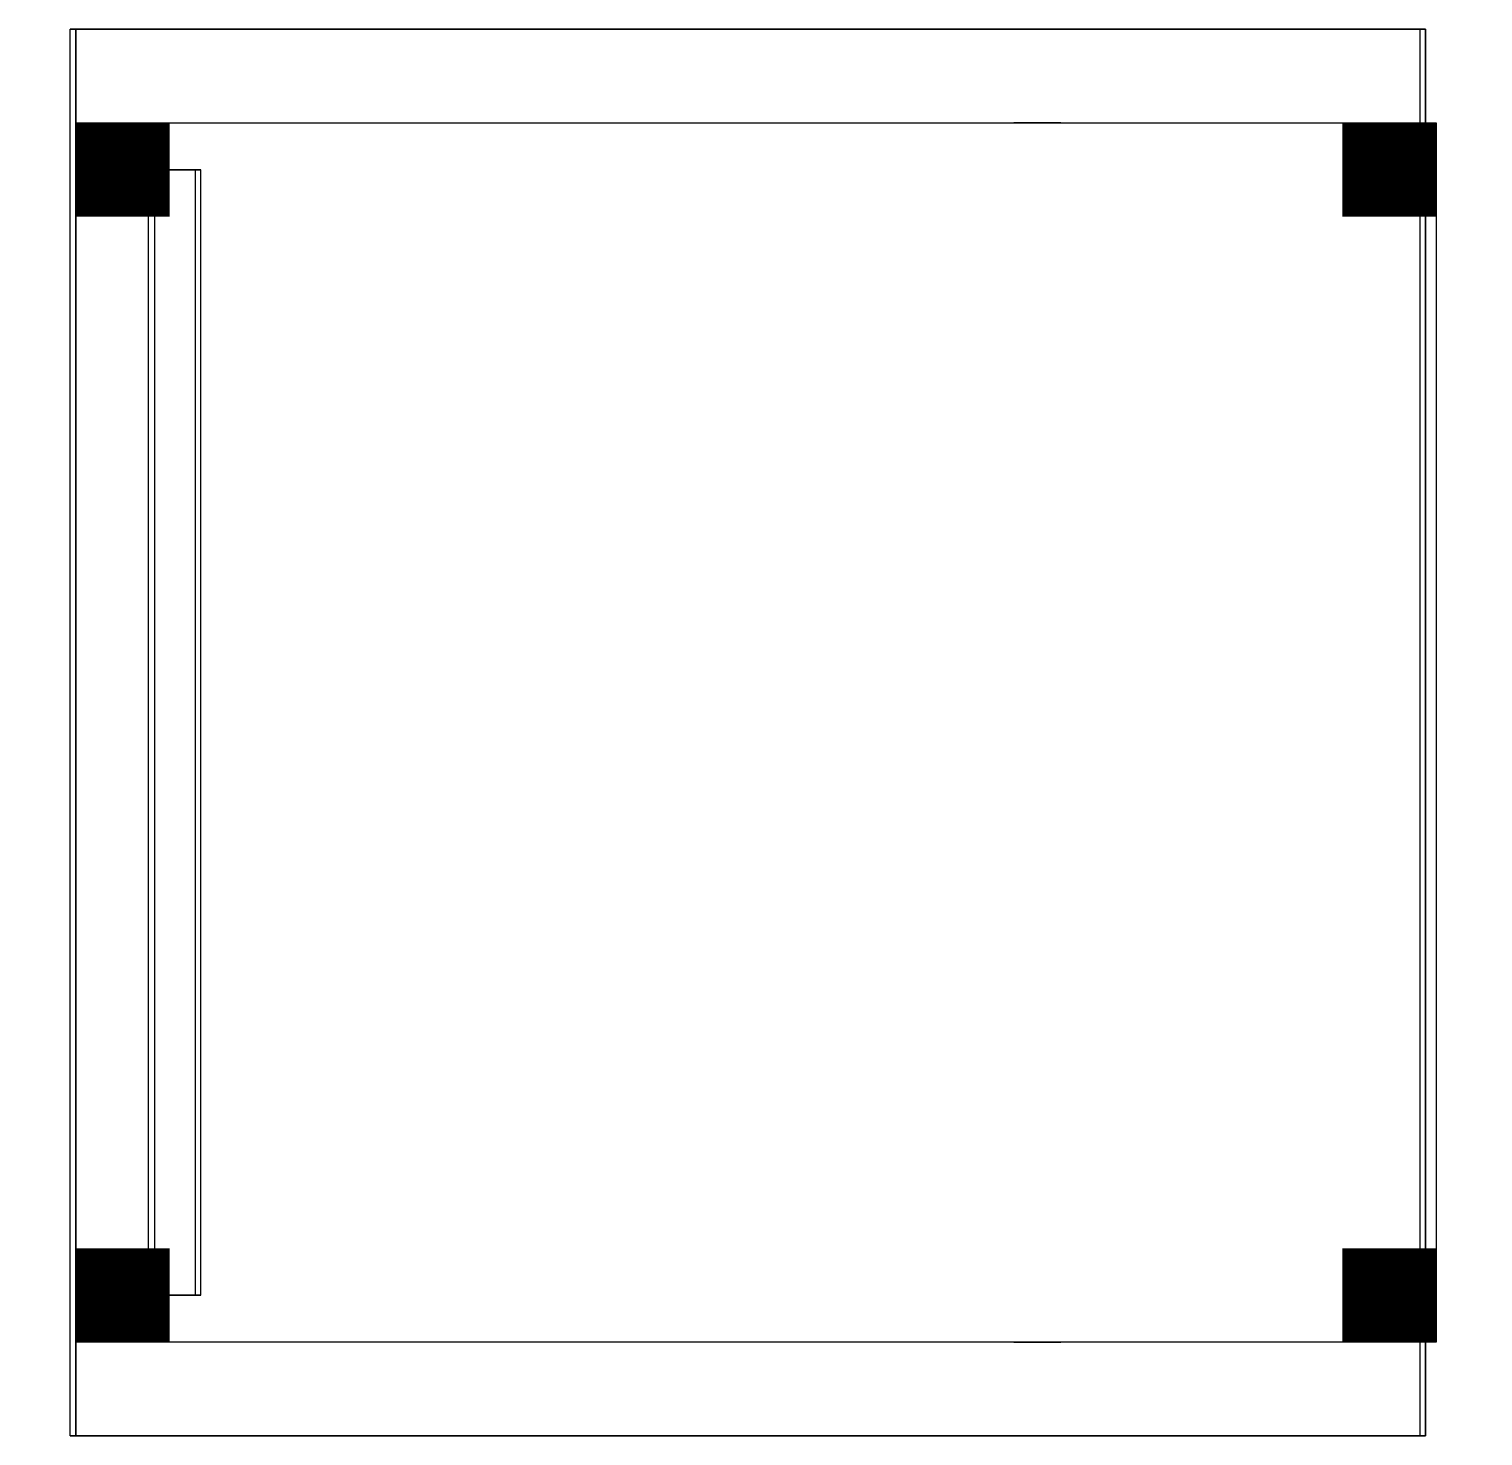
# Model space of a CAD drawing. Extents: x -0.127 to 0.66, y 0.305 to 1.067.
import ezdxf

# ---------------------------------------------------------------- set-up
doc = ezdxf.new("R2010")
doc.units = 0
doc.header["$LTSCALE"] = 2
doc.layers.get('0').update_dxf_attribs({"linetype": 'CONTINUOUS'})

msp = doc.modelspace()

# ---------------------------------------------------------------- linework, layer by layer
at = {"color": 0, "linetype": 'BYBLOCK', "const_width": 0.0508}
for points in [[(-0.0508, 0.9906), (-0.1016, 0.9906)], [(0.635, 0.9906), (0.5842, 0.9906)], [(-0.0508, 0.381), (-0.1016, 0.381)], [(0.635, 0.381), (0.5842, 0.381)]]:
    msp.add_lwpolyline(points, dxfattribs=at)
at = {"color": 0, "linetype": 'BYBLOCK'}
msp.add_lwpolyline([(0.635, 0.3556), (-0.1016, 0.3556), (-0.1016, 1.016), (0.635, 1.016)], close=True, dxfattribs=at)
for points in [[(0.62931, 1.0668, 0.85336), (0.62616, 1.0668, 0.87857), (-0.10475, 1.0668, 0.7872), (-0.1016, 1.0668, 0.762)], [(-0.10475, 0.3048, 0.7872), (-0.10475, 1.0668, 0.7872), (0.62616, 1.0668, 0.87857), (0.62616, 0.3048, 0.87857)], [(-0.10475, 1.0668, 0.7872), (-0.1016, 1.0668, 0.762), (-0.1016, 0.3048, 0.762), (-0.10475, 0.3048, 0.7872)], [(-0.1016, 0.3048, 0.762), (-0.1016, 1.0668, 0.762), (0.62931, 1.0668, 0.85336), (0.62931, 0.3048, 0.85336)], [(0.62616, 0.3048, 0.87857), (0.62931, 0.3048, 0.85336), (0.62931, 1.0668, 0.85336), (0.62616, 1.0668, 0.87857)], [(0.635, 0.3556, 0.762), (-0.1016, 0.3556, 0.762), (-0.1016, 1.016, 0.762), (0.635, 1.016, 0.762)], [(0.4064, 1.016, 0.762), (0.4064, 1.016, 0.82451), (0.4318, 1.016, 0.82795), (0.4318, 1.016, 0.762)], [(-0.06226, 0.9906, 0.81834), (-0.05911, 0.9906, 0.79313), (-0.05911, 0.381, 0.79313), (-0.06226, 0.381, 0.81834)], [(-0.0339, 0.9906, 0.79628), (-0.03705, 0.9906, 0.82149), (-0.06226, 0.9906, 0.81834), (-0.05911, 0.9906, 0.79313)], [(-0.06226, 0.381, 0.81834), (-0.06226, 0.9906, 0.81834), (-0.03705, 0.9906, 0.82149), (-0.03705, 0.381, 0.82149)], [(-0.03705, 0.381, 0.82149), (-0.0339, 0.381, 0.79628), (-0.0339, 0.9906, 0.79628), (-0.03705, 0.9906, 0.82149)], [(-0.05911, 0.381, 0.79313), (-0.06226, 0.381, 0.81834), (-0.03705, 0.381, 0.82149), (-0.0339, 0.381, 0.79628)], [(0.4064, 0.3556, 0.762), (0.4064, 0.3556, 0.82451), (0.4318, 0.3556, 0.82795), (0.4318, 0.3556, 0.762)], [(-0.1016, 0.3048, 0.762), (-0.10475, 0.3048, 0.7872), (0.62616, 0.3048, 0.87857), (0.62931, 0.3048, 0.85336)]]:
    msp.add_3dface(points, dxfattribs=at)

doc.saveas('drawing.dxf')
